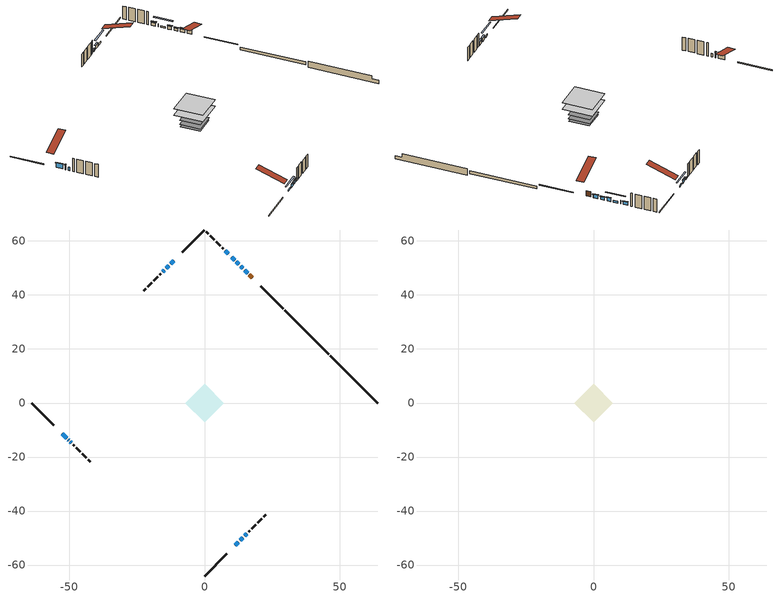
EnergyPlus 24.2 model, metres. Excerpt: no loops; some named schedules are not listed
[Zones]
conditioned space
 floor adiabatic (Floor2 construction): -5.13,0 0,5.13 5.13,0 0,-5.13 z0.92
 floor adiabatic (AdiabaticFloorConstruction): -7.2,0 0,7.2 7.2,0 0,-7.2 z3.36
 floor foundation (Slab1 construction): -5.01,0 0,5.01 5.01,0 0,-5.01 z-1.52
 floor foundation (Slab2 construction): -5.13,0 0,5.13 5.13,0 0,-5.13 z-0.65
 wall outside (RimJoist1 construction): 0,-64.05 8.26,-55.8 / -64.05,0 -55.8,-8.26 / 0,64.05 -8.26,55.8 / 29.11,34.94 20.86,43.19 z0.92:1.22
 wall outside (AdiabaticWallConstruction 1): 17.7,46.35 16.64,47.41 z0.92:2.95
 wall outside (AdiabaticWallConstruction): 15.98,48.07 14.9,49.15 / 12.69,51.36 11.83,52.22 / -13.15,50.9 -14.23,49.82 / 13.15,-50.9 14.19,-49.86 / 14.85,-49.2 15.71,-48.34 / -49.65,-14.4 -49.29,-14.76 / 9.44,54.61 9.38,54.67 / 8.73,55.32 7.65,56.4 z0.92:2.14; 14.25,49.8 13.35,50.7 z0.92:1.94; -52.63,-11.42 -51.07,-12.98 / -50.41,-13.64 -50.31,-13.75 z0.92:2.75; 11.17,52.88 10.09,53.96 / -11.42,52.63 -12.5,51.56 / 11.42,-52.63 12.5,-51.56 z0.92:1.58; -14.88,49.17 -15.53,48.52 z0.92:1.38
 wall outside (Wall1 construction): 16.37,-47.68 16.8,-47.25 / -48.63,-15.42 -48.2,-15.85 / -16.19,47.86 -16.62,47.43 / 6.99,57.06 6.56,57.49 z0.92:5.8
 wall outside (Wall2 construction): 17.46,-46.59 19.04,-45.01 / -47.54,-16.51 -45.96,-18.09 / -17.28,46.77 -18.86,45.19 / 5.9,58.15 4.32,59.73 z0.92:5.8
 wall outside (Wall3 construction): 19.7,-44.35 21.23,-42.82 / -45.31,-18.75 -43.77,-20.28 / -19.52,44.53 -21.05,43 / 3.66,60.39 2.13,61.92 z0.92:5.8
 wall outside (Wall4 construction): 21.89,-42.16 22.7,-41.35 / -43.11,-20.94 -42.3,-21.75 / -21.71,42.34 -22.53,41.53 / 1.47,62.58 0.66,63.39 z0.92:5.8
 wall foundation (FoundationWall1 construction): 46.59,17.46,-1.52 46.59,17.46,0.92 62.3,1.75,0.92 62.3,1.75,-0.3 64.05,0,-0.3 64.05,0,-1.52
 wall foundation (FoundationWall2 construction): 45.94,18.11 29.77,34.28 z-0.65:0.35
 window (WindowConstruction): 15.98,48.07 14.9,49.15 z0.92:2.14
 window (WindowConstruction 6): 14.25,49.8 13.35,50.7 z0.92:1.93
 window (WindowConstruction 7): 12.69,51.36 11.83,52.22 z0.92:2.14
 window (WindowConstruction 8): -52.63,-11.42 -51.07,-12.98 z0.92:2.75
 window (WindowConstruction 12): 11.17,52.88 10.09,53.96 z0.92:1.58
 window (WindowConstruction 13): -11.42,52.63 -12.49,51.56 z0.92:1.58
 window (WindowConstruction 14): 11.42,-52.63 12.49,-51.56 z0.92:1.58
 window (WindowConstruction 1): -13.15,50.9 -14.23,49.82 z0.92:2.14
 window (WindowConstruction 2): -14.89,49.16 -15.53,48.52 z0.92:1.38
 window (WindowConstruction 3): 13.15,-50.9 14.19,-49.86 z0.92:2.14
 window (WindowConstruction 4): 14.85,-49.2 15.71,-48.34 z0.92:2.14
 window (WindowConstruction 9): -50.41,-13.64 -50.31,-13.74 z0.92:2.75
 window (WindowConstruction 10): -49.65,-14.4 -49.29,-14.76 z0.92:2.14
 window (WindowConstruction 11): 9.44,54.61 9.38,54.67 z0.92:2.14
 window (WindowConstruction 5): 8.73,55.32 7.65,56.4 z0.92:2.14
 door (Door): 17.7,46.35 16.64,47.41 z0.92:2.95
 ceiling adiabatic (AdiabaticFloorConstruction): 0,-7.2 7.2,0 0,7.2 -7.2,0 z3.36
attic - vented
 floor to conditioned space (Floor1 construction Reversed): -7.2,0 0,7.2 7.2,0 0,-7.2 z5.8
 roof outside (Roof1 construction): 10.76,-53.29,5.8 3.75,-46.28,9.1 1.9,-48.13,9.1 8.91,-55.14,5.8; -53.29,-10.76,5.8 -46.28,-3.75,9.1 -48.13,-1.9,9.1 -55.14,-8.91,5.8; -10.76,53.29,5.8 -3.75,46.28,9.1 -1.9,48.13,9.1 -8.91,55.14,5.8; 18.35,45.7,5.8 11.34,38.69,9.1 13.19,36.84,9.1 20.2,43.85,5.8
shading: 14.76,49.29 16.12,47.93 16.42,48.22 15.05,49.58 z2.34; 13.21,50.84 14.39,49.66 14.68,49.95 13.5,51.14 z2.14; 11.69,52.36 12.83,51.22 13.12,51.51 11.98,52.65 z2.34; -50.93,-13.12 -52.78,-11.27 -53.07,-11.57 -51.22,-13.41 z2.95; 8.23,55.82 13.04,51.01 13.33,51.3 8.52,56.11 z4.22; -14.36,49.69 -9.55,54.5 -9.84,54.79 -14.65,49.98 z4.22; 14.36,-49.69 9.55,-54.5 9.84,-54.79 14.65,-49.98 z4.22; -14.37,49.68 -13.01,51.04 -13.3,51.33 -14.66,49.97 z2.34; -15.68,48.38 -14.74,49.31 -15.03,49.6 -15.97,48.67 z1.58; 14.33,-49.72 13.01,-51.04 13.3,-51.33 14.63,-50.01 z2.34; 15.85,-48.2 14.71,-49.34 15,-49.63 16.14,-48.49 z2.34; -50.16,-13.89 -50.56,-13.49 -50.85,-13.79 -50.46,-14.18 z2.95; 7.51,56.54 8.87,55.18 9.16,55.47 7.8,56.83 z2.34
[Building]
Building 1: Terrain=Suburbs
[Site:Location]
Toronto City Centre_ON: Latitude {deg}=43.63; Longitude {deg}=-79.39; Time Zone {hr}=-5; Elevation {m}=77; Keep Site Location Information=Yes
[Site:GroundTemperature:Shallow]
5.01852, 3.26908, 3.12898, 3.95918, 7.29196, 10.6092, 13.4851, 15.3069, 15.4617, 13.9799, 11.1774, 7.9619
[Site:WaterMainsTemperature]
Calculation Method=Schedule; Temperature Schedule=mains temperature schedule
[Material] Roughness=Rough; Thermal Absorptance=0.9
Name | Thickness {m} | Conductivity {W/m-K} | Density {kg/m3} | Specific Heat {J/kg-K} | Solar Absorptance | Visible Absorptance
asphalt or fiberglass shingles | 0.00635 | 0.162714 | 1121.4 | 1465.45 | 0.4 | 0.4
ceiling stud and cavity | 0.1397 | 0.079977 | 65.682 | 1177.47 | 0.7 | 0.7
concrete 4.0 in. | 0.1016 | 1.803125 | 2242.8 | 837.4 | 0.7 | 0.7
concrete 8.0 in. | 0.2032 | 1.803125 | 2242.8 | 837.4 | 0.7 | 0.7
door material | 0.04445 | 0.053851 | 512.64 | 1214.23 | 0.7 | 0.7
exterior vertical ins | 0.00431101 | 0.029427 | 32.04 | 1214.23 | 0.7 | 0.7
exterior vertical ins 1 | 0.00114014 | 0.029427 | 32.04 | 1214.23 | 0.7 | 0.7
floor covering | 0.0127 | 9.015625 | 54.468 | 1339.84 | 0.6 | 0.6
floor covering 1 | 0.0127 | 0.0433444 | 54.468 | 1339.84 | 0.6 | 0.6
floor rigid ins; wall rigid ins | 0.512978 | 0.029427 | 32.04 | 1214.23 | 0.7 | 0.7
floor stud and cavity | 0.0889 | 0.266847 | 50.32683 | 1063.81 | 0.7 | 0.7
floor stud and cavity 1 | 0.1397 | 1.75129 | 37.0049 | 1207.88 | 0.7 | 0.7
furniture material conditioned space 1 | 0.1524 | 0.115458 | 640.8 | 1214.23 | 0.6 | 0.6
gypsum board | 0.0127 | 0.160291 | 801 | 837.4 | 0.6 | 0.6
gypsum board 1 | 0.0127 | 0.160291 | 801 | 837.4 | 0.7 | 0.7
osb sheathing 0.5 in. | 0.0127 | 0.115458 | 512.64 | 1214.23 | 0.7 | 0.7
osb sheathing 0.75 in. | 0.01905 | 0.115458 | 512.64 | 1214.23 | 0.7 | 0.7
rim joist stud and cavity | 0.0508 | 0.107068 | 50.32683 | 1063.81 | 0.6 | 0.6
wall stud and cavity | 0.1397 | 0.105224 | 139.0536 | 1170.24 | 0.7 | 0.7
wall stud and cavity 1 | 0.1397 | 0.0929022 | 139.0536 | 1170.24 | 0.7 | 0.7
wall stud and cavity 2 | 0.1397 | 0.0829899 | 139.0536 | 1170.24 | 0.7 | 0.7
wall stud and cavity 3 | 0.1397 | 0.0945237 | 139.0536 | 1170.24 | 0.7 | 0.7
wall stud and cavity 4 | 0.0889 | 0.380278 | 52.3479 | 1209.89 | 0.7 | 0.7
wall stud and cavity 5 | 0.0889 | 0.391764 | 83.0341 | 1211.67 | 0.7 | 0.7
wood siding | 0.0254 | 0.102417 | 544.68 | 1172.36 | 0.4 | 0.4
wood siding 1; wood siding 2; wood siding 3 | 0.0254 | 0.102417 | 544.68 | 1172.36 | 0.7 | 0.7
[WindowMaterial:SimpleGlazingSystem]
Name | U-Factor {W/m2-K} | Solar Heat Gain Coefficient
WindowMaterial | 2.96562 | 0.59
WindowMaterial 1 | 3.05136 | 0.42
WindowMaterial 2 | 2.96789 | 0.58
WindowMaterial 3 | 2.98606 | 0.56
WindowMaterial 4 | 2.98833 | 0.56
WindowMaterial 5 | 2.88102 | 0.7
WindowMaterial 6 | 3.07293 | 0.36
WindowMaterial 7 | 3.30687 | 0.61
WindowMaterial 8 | 3.2552 | 0.42
WindowMaterial 9 | 3.00026 | 0.53
[Construction]
AdiabaticFloorConstruction: floor stud and cavity 1, floor rigid ins, osb sheathing 0.75 in., floor covering 1
AdiabaticWallConstruction: wood siding 2, wall rigid ins, wall stud and cavity 4, gypsum board
AdiabaticWallConstruction 1: wood siding 3, wall rigid ins, wall stud and cavity 4, gypsum board
Door: door material
Floor1 construction Reversed: gypsum board, ceiling stud and cavity
Floor2 construction: floor stud and cavity, floor covering
FoundationWall1 construction; FoundationWall2 construction: concrete 8.0 in., gypsum board 1
furniture construction conditioned space 1: furniture material conditioned space 1
PartitionWallConstruction: gypsum board, wall stud and cavity 5, gypsum board
RimJoist1 construction: wood siding 1, rim joist stud and cavity
Roof1 construction: asphalt or fiberglass shingles
Slab1 construction; Slab2 construction: concrete 4.0 in.
Wall1 construction: wood siding, osb sheathing 0.5 in., wall stud and cavity, gypsum board
Wall2 construction: wood siding, osb sheathing 0.5 in., wall stud and cavity 1, gypsum board
Wall3 construction: wood siding, osb sheathing 0.5 in., wall stud and cavity 2, gypsum board
Wall4 construction: wood siding, osb sheathing 0.5 in., wall stud and cavity 3, gypsum board
WindowConstruction; WindowConstruction 1; WindowConstruction 5: WindowMaterial
WindowConstruction 10: WindowMaterial 7
WindowConstruction 11: WindowMaterial 8
WindowConstruction 12; WindowConstruction 13; WindowConstruction 14: WindowMaterial 9
WindowConstruction 2: WindowMaterial 1
WindowConstruction 3: WindowMaterial 2
WindowConstruction 4; WindowConstruction 7: WindowMaterial 3
WindowConstruction 6: WindowMaterial 4
WindowConstruction 8: WindowMaterial 5
WindowConstruction 9: WindowMaterial 6
[Zone] Multiplier=1; Part of Total Floor Area=Yes
Name | Volume {m3}
attic - vented | 55.6003
conditioned space | 378.2
[Space]
Name | Zone | Volume {m3}
attic - vented 1 | attic - vented | 55.6003
conditioned space 1 | conditioned space | 378.2
[ZoneInfiltration:EffectiveLeakageArea]
infil attic - vented 1: Zone or Space=attic - vented 1; Schedule=Always On Discrete; Effective Air Leakage Area {cm2}=4363.37; Stack Coefficient=0.000229829; Wind Coefficient=1.02429e-05
[ZoneMixing]
whole house fan mix: Zone or Space=attic - vented; Schedule=Always On Continuous; Design Flow Rate Calculation Method=Flow/Zone; Design Flow Rate {m3/s}=0; Source Zone or Space=conditioned space
[SurfaceProperty:ExposedFoundationPerimeter] Exposed Perimeter Calculation Method=TotalExposedPerimeter
Name | Total Exposed Perimeter {m}
Slab1 | 24.689
Slab2 | 22.86
[InternalMass] Zone or ZoneList=conditioned space; Space or SpaceList=conditioned space 1
Name | Construction | Surface Area {m2}
furniture mass conditioned space 1 | furniture construction conditioned space 1 | 103.652
partition wall mass | PartitionWallConstruction | 206.45
[Lights]
interior lighting: Zone or ZoneList or Space or SpaceList=conditioned space 1; Schedule=interior lighting schedule; Design Level Calculation Method=LightingLevel; Lighting Level {W}=343.2; Return Air Fraction=0; Fraction Radiant=0.6; Fraction Visible=0.2; Fraction Replaceable=1
[People]
occupants: Zone or ZoneList or Space or SpaceList=conditioned space 1; Number of People Schedule=occupants schedule; Number of People Calculation Method=People; Number of People=3; Fraction Radiant=0.314171; Sensible Heat Fraction=0.56303; Activity Level Schedule=occupants activity schedule; Carbon Dioxide Generation Rate {m3/s-W}=0; Enable ASHRAE 55 Comfort Warnings=No; Mean Radiant Temperature Calculation Type=EnclosureAveraged
[ElectricEquipment] Zone or ZoneList or Space or SpaceList=conditioned space 1; Design Level Calculation Method=EquipmentLevel
Name | Schedule | Design Level {W} | Fraction Latent | Fraction Radiant | Fraction Lost
clothes dryer | clothes dryer schedule | 140.772 | 0.015 | 0.081 | 0.85
clothes washer | clothes washer schedule | 32.1985 | 0.03 | 0.162 | 0.7
cooking range | cooking range schedule | 215.147 | 0.08 | 0.432 | 0.2
dishwasher | dishwasher schedule | 66.8632 | 0.3 | 0.18 | 0.4
fridge | fridge schedule | 72.9452 | 0 | 0.6 | 0
mech vent bath fan 0 | mech vent bath fan 0 schedule | 50.2 | 0 | 0 | 1
mech vent bath fan 1 | mech vent bath fan 1 schedule | 50.2 | 0 | 0 | 1
mech vent house fan | mech vent house fan schedule | 0 | 0 | 0 | 1
mech vent house fan cfis | mech vent house fan cfis schedule | 0 | 0 | 0 | 0
mech vent range fan 0 | mech vent range fan 0 schedule | 57 | 0 | 0 | 1
misc plug loads | misc plug loads schedule | 494.7 | 0.045 | 0.513 | 0.1
whole house fan | Always On Discrete | 0 | 0 | 0 | 1
[OtherEquipment] Zone or ZoneList or Space or SpaceList=conditioned space 1; Design Level Calculation Method=EquipmentLevel
Name | Fuel Type | Schedule | Design Level {W} | Fraction Latent | Fraction Radiant | Fraction Lost
clothes dryer 1 | Electricity | clothes dryer schedule | 0 | 0.015 | 0.081 | 0.85
cooking range 1 | Electricity | cooking range schedule | 0 | 0.08 | 0.432 | 0.2
general water use latent | None | general water use schedule | 62.594 | 1 | 0 | 0
general water use sensible | None | general water use schedule | -61.6891 | 0 | 0.6 | 0
mech vent house fan latent load | None | Always On Discrete | 0 | 1 | 0 | 0
mech vent house fan sensible load | None | Always On Discrete | 0 | 0 | 0 | 0
water heater energy adjustment1 | NaturalGas | Always On Discrete | 0.01 | 0 | 0 | 1
[ZoneInfiltration:DesignFlowRate] Zone or ZoneList or Space or SpaceList=conditioned space 1; Schedule=Always On Discrete; Design Flow Rate Calculation Method=Flow/Zone; Design Flow Rate {m3/s}=0
infil flow; natural vent flow; whole house fan flow
[Foundation:Kiva] Initial Indoor Air Temperature {C}=18; Wall Depth Below Slab {m}=0.2032; Custom Block X Position 1 {m}=0.2159; Custom Block Z Position 1 {m}=0
Name | Wall Height Above Grade {m} | Custom Block Material Name 1 | Custom Block Depth 1 {m}
Foundation Kiva 1 | 0.919978 | exterior vertical ins | 2.43998
Foundation Kiva 2 | 0.350002 | exterior vertical ins 1 | 0.999988
[Foundation:Kiva:Settings]
Soil Conductivity {W/m-K}=0.849921; Soil Density {kg/m3}=1842.3; Soil Specific Heat {J/kg-K}=418.7; Ground Solar Absorptivity=0.9; Ground Thermal Absorptivity=0.9; Ground Surface Roughness {m}=0.03; Far-Field Width {m}=40; Deep-Ground Boundary Condition=ZeroFlux; Deep-Ground Depth {m}=40; Minimum Cell Dimension {m}=0.2; Maximum Cell Growth Coefficient=3; Simulation Timestep=Timestep
[Exterior:Lights]
exterior lighting: Schedule=exterior lighting schedule; Design Level {W}=75.6
[Schedule:Constant]
Name | Hourly Value
Always On Continuous; mech vent house fan schedule; mech vent house fan cfis schedule; Always On Discrete | 1
occupants activity schedule | 117.228
fridge schedule | 0
[Schedule:Week:Daily]
interior lighting schedule Week Rule - Jan1-Jan27: interior lighting schedule day, interior lighting schedule day, interior lighting schedule day, interior lighting schedule day, interior lighting schedule day, interior lighting schedule day, interior lighting schedule day, interior lighting schedule default day, interior lighting schedule default day, interior lighting schedule default day, interior lighting schedule default day, interior lighting schedule default day
interior lighting schedule Week Rule - Jan28-Feb3: interior lighting schedule day, interior lighting schedule day, interior lighting schedule day, interior lighting schedule day, interior lighting schedule day 1, interior lighting schedule day 1, interior lighting schedule day 1, interior lighting schedule default day, interior lighting schedule default day, interior lighting schedule default day, interior lighting schedule default day, interior lighting schedule default day
interior lighting schedule Week Rule - Feb4-Feb24: interior lighting schedule day 1, interior lighting schedule day 1, interior lighting schedule day 1, interior lighting schedule day 1, interior lighting schedule day 1, interior lighting schedule day 1, interior lighting schedule day 1, interior lighting schedule default day, interior lighting schedule default day, interior lighting schedule default day, interior lighting schedule default day, interior lighting schedule default day
interior lighting schedule Week Rule - Feb25-Mar3: interior lighting schedule day 1, interior lighting schedule day 1, interior lighting schedule day 1, interior lighting schedule day 1, interior lighting schedule day 2, interior lighting schedule day 2, interior lighting schedule day 2, interior lighting schedule default day, interior lighting schedule default day, interior lighting schedule default day, interior lighting schedule default day, interior lighting schedule default day
interior lighting schedule Week Rule - Mar4-Mar31: interior lighting schedule day 2, interior lighting schedule day 2, interior lighting schedule day 2, interior lighting schedule day 2, interior lighting schedule day 2, interior lighting schedule day 2, interior lighting schedule day 2, interior lighting schedule default day, interior lighting schedule default day, interior lighting schedule default day, interior lighting schedule default day, interior lighting schedule default day
interior lighting schedule Week Rule - Apr1-Apr28: interior lighting schedule day 3, interior lighting schedule day 3, interior lighting schedule day 3, interior lighting schedule day 3, interior lighting schedule day 3, interior lighting schedule day 3, interior lighting schedule day 3, interior lighting schedule default day, interior lighting schedule default day, interior lighting schedule default day, interior lighting schedule default day, interior lighting schedule default day
interior lighting schedule Week Rule - Apr29-May5: interior lighting schedule day 3, interior lighting schedule day 3, interior lighting schedule day 4, interior lighting schedule day 4, interior lighting schedule day 4, interior lighting schedule day 4, interior lighting schedule day 4, interior lighting schedule default day, interior lighting schedule default day, interior lighting schedule default day, interior lighting schedule default day, interior lighting schedule default day
interior lighting schedule Week Rule - May6-May26: interior lighting schedule day 4, interior lighting schedule day 4, interior lighting schedule day 4, interior lighting schedule day 4, interior lighting schedule day 4, interior lighting schedule day 4, interior lighting schedule day 4, interior lighting schedule default day, interior lighting schedule default day, interior lighting schedule default day, interior lighting schedule default day, interior lighting schedule default day
interior lighting schedule Week Rule - May27-Jun2: interior lighting schedule day 4, interior lighting schedule day 4, interior lighting schedule day 4, interior lighting schedule day 4, interior lighting schedule day 4, interior lighting schedule day 5, interior lighting schedule day 5, interior lighting schedule default day, interior lighting schedule default day, interior lighting schedule default day, interior lighting schedule default day, interior lighting schedule default day
interior lighting schedule Week Rule - Jun3-Jun30: interior lighting schedule day 5, interior lighting schedule day 5, interior lighting schedule day 5, interior lighting schedule day 5, interior lighting schedule day 5, interior lighting schedule day 5, interior lighting schedule day 5, interior lighting schedule default day, interior lighting schedule default day, interior lighting schedule default day, interior lighting schedule default day, interior lighting schedule default day
interior lighting schedule Week Rule - Jul1-Jul28: interior lighting schedule day 6, interior lighting schedule day 6, interior lighting schedule day 6, interior lighting schedule day 6, interior lighting schedule day 6, interior lighting schedule day 6, interior lighting schedule day 6, interior lighting schedule default day, interior lighting schedule default day, interior lighting schedule default day, interior lighting schedule default day, interior lighting schedule default day
interior lighting schedule Week Rule - Jul29-Aug4: interior lighting schedule day 6, interior lighting schedule day 6, interior lighting schedule day 6, interior lighting schedule day 7, interior lighting schedule day 7, interior lighting schedule day 7, interior lighting schedule day 7, interior lighting schedule default day, interior lighting schedule default day, interior lighting schedule default day, interior lighting schedule default day, interior lighting schedule default day
interior lighting schedule Week Rule - Aug5-Aug25: interior lighting schedule day 7, interior lighting schedule day 7, interior lighting schedule day 7, interior lighting schedule day 7, interior lighting schedule day 7, interior lighting schedule day 7, interior lighting schedule day 7, interior lighting schedule default day, interior lighting schedule default day, interior lighting schedule default day, interior lighting schedule default day, interior lighting schedule default day
interior lighting schedule Week Rule - Aug26-Sep1: interior lighting schedule day 7, interior lighting schedule day 7, interior lighting schedule day 7, interior lighting schedule day 7, interior lighting schedule day 7, interior lighting schedule day 7, interior lighting schedule day 8, interior lighting schedule default day, interior lighting schedule default day, interior lighting schedule default day, interior lighting schedule default day, interior lighting schedule default day
interior lighting schedule Week Rule - Sep2-Sep29: interior lighting schedule day 8, interior lighting schedule day 8, interior lighting schedule day 8, interior lighting schedule day 8, interior lighting schedule day 8, interior lighting schedule day 8, interior lighting schedule day 8, interior lighting schedule default day, interior lighting schedule default day, interior lighting schedule default day, interior lighting schedule default day, interior lighting schedule default day
interior lighting schedule Week Rule - Sep30-Oct6: interior lighting schedule day 8, interior lighting schedule day 9, interior lighting schedule day 9, interior lighting schedule day 9, interior lighting schedule day 9, interior lighting schedule day 9, interior lighting schedule day 9, interior lighting schedule default day, interior lighting schedule default day, interior lighting schedule default day, interior lighting schedule default day, interior lighting schedule default day
interior lighting schedule Week Rule - Oct7-Oct27: interior lighting schedule day 9, interior lighting schedule day 9, interior lighting schedule day 9, interior lighting schedule day 9, interior lighting schedule day 9, interior lighting schedule day 9, interior lighting schedule day 9, interior lighting schedule default day, interior lighting schedule default day, interior lighting schedule default day, interior lighting schedule default day, interior lighting schedule default day
interior lighting schedule Week Rule - Oct28-Nov3: interior lighting schedule day 9, interior lighting schedule day 9, interior lighting schedule day 9, interior lighting schedule day 9, interior lighting schedule day 10, interior lighting schedule day 10, interior lighting schedule day 10, interior lighting schedule default day, interior lighting schedule default day, interior lighting schedule default day, interior lighting schedule default day, interior lighting schedule default day
interior lighting schedule Week Rule - Nov4-Nov24: interior lighting schedule day 10, interior lighting schedule day 10, interior lighting schedule day 10, interior lighting schedule day 10, interior lighting schedule day 10, interior lighting schedule day 10, interior lighting schedule day 10, interior lighting schedule default day, interior lighting schedule default day, interior lighting schedule default day, interior lighting schedule default day, interior lighting schedule default day
interior lighting schedule Week Rule - Nov25-Dec1: interior lighting schedule day 10, interior lighting schedule day 10, interior lighting schedule day 10, interior lighting schedule day 10, interior lighting schedule day 10, interior lighting schedule day 10, interior lighting schedule day 11, interior lighting schedule default day, interior lighting schedule default day, interior lighting schedule default day, interior lighting schedule default day, interior lighting schedule default day
interior lighting schedule Week Rule - Dec2-Dec31: interior lighting schedule day 11, interior lighting schedule day 11, interior lighting schedule day 11, interior lighting schedule day 11, interior lighting schedule day 11, interior lighting schedule day 11, interior lighting schedule day 11, interior lighting schedule default day, interior lighting schedule default day, interior lighting schedule default day, interior lighting schedule default day, interior lighting schedule default day
occupants schedule Week Rule - Jan1-Dec31: occupants schedule day, occupants schedule day, occupants schedule day, occupants schedule day, occupants schedule day, occupants schedule day, occupants schedule day, occupants schedule default day, occupants schedule default day, occupants schedule default day, occupants schedule default day, occupants schedule default day
clothes dryer schedule Week Rule - Jan1-Dec31: clothes dryer schedule day, clothes dryer schedule day, clothes dryer schedule day, clothes dryer schedule day, clothes dryer schedule day, clothes dryer schedule day, clothes dryer schedule day, clothes dryer schedule default day, clothes dryer schedule default day, clothes dryer schedule default day, clothes dryer schedule default day, clothes dryer schedule default day
clothes washer schedule Week Rule - Jan1-Dec31: clothes washer schedule day, clothes washer schedule day, clothes washer schedule day, clothes washer schedule day, clothes washer schedule day, clothes washer schedule day, clothes washer schedule day, clothes washer schedule default day, clothes washer schedule default day, clothes washer schedule default day, clothes washer schedule default day, clothes washer schedule default day
cooking range schedule Week Rule - Jan1-Dec31: cooking range schedule day, cooking range schedule day, cooking range schedule day, cooking range schedule day, cooking range schedule day, cooking range schedule day, cooking range schedule day, cooking range schedule default day, cooking range schedule default day, cooking range schedule default day, cooking range schedule default day, cooking range schedule default day
dishwasher schedule Week Rule - Jan1-Dec31: dishwasher schedule day, dishwasher schedule day, dishwasher schedule day, dishwasher schedule day, dishwasher schedule day, dishwasher schedule day, dishwasher schedule day, dishwasher schedule default day, dishwasher schedule default day, dishwasher schedule default day, dishwasher schedule default day, dishwasher schedule default day
mech vent bath fan 0 schedule Week Rule - Jan1-Dec31: mech vent bath fan 0 schedule day, mech vent bath fan 0 schedule day, mech vent bath fan 0 schedule day, mech vent bath fan 0 schedule day, mech vent bath fan 0 schedule day, mech vent bath fan 0 schedule day, mech vent bath fan 0 schedule day, mech vent bath fan 0 schedule default day, mech vent bath fan 0 schedule default day, mech vent bath fan 0 schedule default day, mech vent bath fan 0 schedule default day, mech vent bath fan 0 schedule default day
mech vent bath fan 1 schedule Week Rule - Jan1-Dec31: mech vent bath fan 1 schedule day, mech vent bath fan 1 schedule day, mech vent bath fan 1 schedule day, mech vent bath fan 1 schedule day, mech vent bath fan 1 schedule day, mech vent bath fan 1 schedule day, mech vent bath fan 1 schedule day, mech vent bath fan 1 schedule default day, mech vent bath fan 1 schedule default day, mech vent bath fan 1 schedule default day, mech vent bath fan 1 schedule default day, mech vent bath fan 1 schedule default day
mech vent range fan 0 schedule Week Rule - Jan1-Dec31: mech vent range fan 0 schedule day, mech vent range fan 0 schedule day, mech vent range fan 0 schedule day, mech vent range fan 0 schedule day, mech vent range fan 0 schedule day, mech vent range fan 0 schedule day, mech vent range fan 0 schedule day, mech vent range fan 0 schedule default day, mech vent range fan 0 schedule default day, mech vent range fan 0 schedule default day, mech vent range fan 0 schedule default day, mech vent range fan 0 schedule default day
misc plug loads schedule Week Rule - Jan1-Dec31: misc plug loads schedule day, misc plug loads schedule day, misc plug loads schedule day, misc plug loads schedule day, misc plug loads schedule day, misc plug loads schedule day, misc plug loads schedule day, misc plug loads schedule default day, misc plug loads schedule default day, misc plug loads schedule default day, misc plug loads schedule default day, misc plug loads schedule default day
general water use schedule Week Rule - Jan1-Dec31: general water use schedule day, general water use schedule day, general water use schedule day, general water use schedule day, general water use schedule day, general water use schedule day, general water use schedule day, general water use schedule default day, general water use schedule default day, general water use schedule default day, general water use schedule default day, general water use schedule default day
exterior lighting schedule Week Rule - Jan1-Jan27: exterior lighting schedule day, exterior lighting schedule day, exterior lighting schedule day, exterior lighting schedule day, exterior lighting schedule day, exterior lighting schedule day, exterior lighting schedule day, exterior lighting schedule default day, exterior lighting schedule default day, exterior lighting schedule default day, exterior lighting schedule default day, exterior lighting schedule default day
exterior lighting schedule Week Rule - Jan28-Feb3: exterior lighting schedule day, exterior lighting schedule day, exterior lighting schedule day, exterior lighting schedule day, exterior lighting schedule day 1, exterior lighting schedule day 1, exterior lighting schedule day 1, exterior lighting schedule default day, exterior lighting schedule default day, exterior lighting schedule default day, exterior lighting schedule default day, exterior lighting schedule default day
exterior lighting schedule Week Rule - Feb4-Feb24: exterior lighting schedule day 1, exterior lighting schedule day 1, exterior lighting schedule day 1, exterior lighting schedule day 1, exterior lighting schedule day 1, exterior lighting schedule day 1, exterior lighting schedule day 1, exterior lighting schedule default day, exterior lighting schedule default day, exterior lighting schedule default day, exterior lighting schedule default day, exterior lighting schedule default day
exterior lighting schedule Week Rule - Feb25-Mar3: exterior lighting schedule day 1, exterior lighting schedule day 1, exterior lighting schedule day 1, exterior lighting schedule day 1, exterior lighting schedule day 2, exterior lighting schedule day 2, exterior lighting schedule day 2, exterior lighting schedule default day, exterior lighting schedule default day, exterior lighting schedule default day, exterior lighting schedule default day, exterior lighting schedule default day
exterior lighting schedule Week Rule - Mar4-Mar31: exterior lighting schedule day 2, exterior lighting schedule day 2, exterior lighting schedule day 2, exterior lighting schedule day 2, exterior lighting schedule day 2, exterior lighting schedule day 2, exterior lighting schedule day 2, exterior lighting schedule default day, exterior lighting schedule default day, exterior lighting schedule default day, exterior lighting schedule default day, exterior lighting schedule default day
exterior lighting schedule Week Rule - Apr1-Apr28: exterior lighting schedule day 3, exterior lighting schedule day 3, exterior lighting schedule day 3, exterior lighting schedule day 3, exterior lighting schedule day 3, exterior lighting schedule day 3, exterior lighting schedule day 3, exterior lighting schedule default day, exterior lighting schedule default day, exterior lighting schedule default day, exterior lighting schedule default day, exterior lighting schedule default day
exterior lighting schedule Week Rule - Apr29-May5: exterior lighting schedule day 3, exterior lighting schedule day 3, exterior lighting schedule day 4, exterior lighting schedule day 4, exterior lighting schedule day 4, exterior lighting schedule day 4, exterior lighting schedule day 4, exterior lighting schedule default day, exterior lighting schedule default day, exterior lighting schedule default day, exterior lighting schedule default day, exterior lighting schedule default day
exterior lighting schedule Week Rule - May6-May26: exterior lighting schedule day 4, exterior lighting schedule day 4, exterior lighting schedule day 4, exterior lighting schedule day 4, exterior lighting schedule day 4, exterior lighting schedule day 4, exterior lighting schedule day 4, exterior lighting schedule default day, exterior lighting schedule default day, exterior lighting schedule default day, exterior lighting schedule default day, exterior lighting schedule default day
exterior lighting schedule Week Rule - May27-Jun2: exterior lighting schedule day 4, exterior lighting schedule day 4, exterior lighting schedule day 4, exterior lighting schedule day 4, exterior lighting schedule day 4, exterior lighting schedule day 5, exterior lighting schedule day 5, exterior lighting schedule default day, exterior lighting schedule default day, exterior lighting schedule default day, exterior lighting schedule default day, exterior lighting schedule default day
exterior lighting schedule Week Rule - Jun3-Jun30: exterior lighting schedule day 5, exterior lighting schedule day 5, exterior lighting schedule day 5, exterior lighting schedule day 5, exterior lighting schedule day 5, exterior lighting schedule day 5, exterior lighting schedule day 5, exterior lighting schedule default day, exterior lighting schedule default day, exterior lighting schedule default day, exterior lighting schedule default day, exterior lighting schedule default day
exterior lighting schedule Week Rule - Jul1-Jul28: exterior lighting schedule day 6, exterior lighting schedule day 6, exterior lighting schedule day 6, exterior lighting schedule day 6, exterior lighting schedule day 6, exterior lighting schedule day 6, exterior lighting schedule day 6, exterior lighting schedule default day, exterior lighting schedule default day, exterior lighting schedule default day, exterior lighting schedule default day, exterior lighting schedule default day
exterior lighting schedule Week Rule - Jul29-Aug4: exterior lighting schedule day 6, exterior lighting schedule day 6, exterior lighting schedule day 6, exterior lighting schedule day 7, exterior lighting schedule day 7, exterior lighting schedule day 7, exterior lighting schedule day 7, exterior lighting schedule default day, exterior lighting schedule default day, exterior lighting schedule default day, exterior lighting schedule default day, exterior lighting schedule default day
exterior lighting schedule Week Rule - Aug5-Aug25: exterior lighting schedule day 7, exterior lighting schedule day 7, exterior lighting schedule day 7, exterior lighting schedule day 7, exterior lighting schedule day 7, exterior lighting schedule day 7, exterior lighting schedule day 7, exterior lighting schedule default day, exterior lighting schedule default day, exterior lighting schedule default day, exterior lighting schedule default day, exterior lighting schedule default day
[Schedule:Year]
interior lighting schedule: interior lighting schedule Week Rule - Jan1-Jan27, 1, 1, 1, 27, interior lighting schedule Week Rule - Jan28-Feb3, 1, 28, 2, 3, interior lighting schedule Week Rule - Feb4-Feb24, 2, 4, 2, 24, interior lighting schedule Week Rule - Feb25-Mar3, 2, 25, 3, 3, interior lighting schedule Week Rule - Mar4-Mar31, 3, 4, 3, 31, interior lighting schedule Week Rule - Apr1-Apr28, 4, 1, 4, 28, interior lighting schedule Week Rule - Apr29-May5, 4, 29, 5, 5, interior lighting schedule Week Rule - May6-May26, 5, 6, 5, 26, interior lighting schedule Week Rule - May27-Jun2, 5, 27, 6, 2, interior lighting schedule Week Rule - Jun3-Jun30, 6, 3, 6, 30, interior lighting schedule Week Rule - Jul1-Jul28, 7, 1, 7, 28, interior lighting schedule Week Rule - Jul29-Aug4, 7, 29, 8, 4, interior lighting schedule Week Rule - Aug5-Aug25, 8, 5, 8, 25, interior lighting schedule Week Rule - Aug26-Sep1, 8, 26, 9, 1, interior lighting schedule Week Rule - Sep2-Sep29, 9, 2, 9, 29, interior lighting schedule Week Rule - Sep30-Oct6, 9, 30, 10, 6, interior lighting schedule Week Rule - Oct7-Oct27, 10, 7, 10, 27, interior lighting schedule Week Rule - Oct28-Nov3, 10, 28, 11, 3, interior lighting schedule Week Rule - Nov4-Nov24, 11, 4, 11, 24, interior lighting schedule Week Rule - Nov25-Dec1, 11, 25, 12, 1, interior lighting schedule Week Rule - Dec2-Dec31, 12, 2, 12, 31
occupants schedule: occupants schedule Week Rule - Jan1-Dec31, 1, 1, 12, 31
clothes dryer schedule: clothes dryer schedule Week Rule - Jan1-Dec31, 1, 1, 12, 31
clothes washer schedule: clothes washer schedule Week Rule - Jan1-Dec31, 1, 1, 12, 31
cooking range schedule: cooking range schedule Week Rule - Jan1-Dec31, 1, 1, 12, 31
dishwasher schedule: dishwasher schedule Week Rule - Jan1-Dec31, 1, 1, 12, 31
mech vent bath fan 0 schedule: mech vent bath fan 0 schedule Week Rule - Jan1-Dec31, 1, 1, 12, 31
mech vent bath fan 1 schedule: mech vent bath fan 1 schedule Week Rule - Jan1-Dec31, 1, 1, 12, 31
mech vent range fan 0 schedule: mech vent range fan 0 schedule Week Rule - Jan1-Dec31, 1, 1, 12, 31
misc plug loads schedule: misc plug loads schedule Week Rule - Jan1-Dec31, 1, 1, 12, 31
general water use schedule: general water use schedule Week Rule - Jan1-Dec31, 1, 1, 12, 31
exterior lighting schedule: exterior lighting schedule Week Rule - Jan1-Jan27, 1, 1, 1, 27, exterior lighting schedule Week Rule - Jan28-Feb3, 1, 28, 2, 3, exterior lighting schedule Week Rule - Feb4-Feb24, 2, 4, 2, 24, exterior lighting schedule Week Rule - Feb25-Mar3, 2, 25, 3, 3, exterior lighting schedule Week Rule - Mar4-Mar31, 3, 4, 3, 31, exterior lighting schedule Week Rule - Apr1-Apr28, 4, 1, 4, 28, exterior lighting schedule Week Rule - Apr29-May5, 4, 29, 5, 5, exterior lighting schedule Week Rule - May6-May26, 5, 6, 5, 26, exterior lighting schedule Week Rule - May27-Jun2, 5, 27, 6, 2, exterior lighting schedule Week Rule - Jun3-Jun30, 6, 3, 6, 30, exterior lighting schedule Week Rule - Jul1-Jul28, 7, 1, 7, 28, exterior lighting schedule Week Rule - Jul29-Aug4, 7, 29, 8, 4, exterior lighting schedule Week Rule - Aug5-Aug25, 8, 5, 8, 25, exterior lighting schedule Week Rule - Aug26-Sep1, 8, 26, 9, 1, exterior lighting schedule Week Rule - Sep2-Sep29, 9, 2, 9, 29, exterior lighting schedule Week Rule - Sep30-Oct6, 9, 30, 10, 6, exterior lighting schedule Week Rule - Oct7-Oct27, 10, 7, 10, 27, exterior lighting schedule Week Rule - Oct28-Nov3, 10, 28, 11, 3, exterior lighting schedule Week Rule - Nov4-Nov24, 11, 4, 11, 24, exterior lighting schedule Week Rule - Nov25-Dec1, 11, 25, 12, 1, exterior lighting schedule Week Rule - Dec2-Dec31, 12, 2, 12, 31
[Schedule:Compact]
mains temperature schedule: Through: 01/01, For: AllDays, Until: 24:00, 8.80333, Through: 01/02, For: AllDays, Until: 24:00, 8.74333, Through: 01/03, For: AllDays, Until: 24:00, 8.68389, Through: 01/04, For: AllDays, Until: 24:00, 8.62611, Through: 01/05, For: AllDays, Until: 24:00, 8.56944, Through: 01/06, For: AllDays, Until: 24:00, 8.51389, Through: 01/07, For: AllDays, Until: 24:00, 8.45944, Through: 01/08, For: AllDays, Until: 24:00, 8.40611, Through: 01/09, For: AllDays, Until: 24:00, 8.35389, Through: 01/10, For: AllDays, Until: 24:00, 8.30278, Through: 01/11, For: AllDays, Until: 24:00, 8.25333, Through: 01/12, For: AllDays, Until: 24:00, 8.205, Through: 01/13, For: AllDays, Until: 24:00, 8.15778, Through: 01/14, For: AllDays, Until: 24:00, 8.11222, Through: 01/15, For: AllDays, Until: 24:00, 8.06778, Through: 01/16, For: AllDays, Until: 24:00, 8.02444, Through: 01/17, For: AllDays, Until: 24:00, 7.98222, Through: 01/18, For: AllDays, Until: 24:00, 7.94167, Through: 01/19, For: AllDays, Until: 24:00, 7.90222, Through: 01/20, For: AllDays, Until: 24:00, 7.86444, Through: 01/21, For: AllDays, Until: 24:00, 7.82778, Through: 01/22, For: AllDays, Until: 24:00, 7.79278, Through: 01/23, For: AllDays, Until: 24:00, 7.75889, Through: 01/24, For: AllDays, Until: 24:00, 7.72667, Through: 01/25, For: AllDays, Until: 24:00, 7.69556, Through: 01/26, For: AllDays, Until: 24:00, 7.66611, Through: 01/27, For: AllDays, Until: 24:00, 7.63778, Through: 01/28, For: AllDays, Until: 24:00, 7.61111, Through: 01/29, For: AllDays, Until: 24:00, 7.58556, Through: 01/30, For: AllDays, Until: 24:00, 7.56167, Through: 01/31, For: AllDays, Until: 24:00, 7.53944, Through: 02/01, For: AllDays, Until: 24:00, 7.51833, Through: 02/02, For: AllDays, Until: 24:00, 7.49889, Through: 02/03, For: AllDays, Until: 24:00, 7.48111, Through: 02/04, For: AllDays, Until: 24:00, 7.46444, Through: 02/05, For: AllDays, Until: 24:00, 7.44944, Through: 02/06, For: AllDays, Until: 24:00, 7.43556, Through: 02/07, For: AllDays, Until: 24:00, 7.42333, Through: 02/08, For: AllDays, Until: 24:00, 7.41278, Through: 02/09, For: AllDays, Until: 24:00, 7.40389, Through: 02/10, For: AllDays, Until: 24:00, 7.39611, Through: 02/11, For: AllDays, Until: 24:00, 7.39, Through: 02/12, For: AllDays, Until: 24:00, 7.38556, Through: 02/13, For: AllDays, Until: 24:00, 7.38222, Through: 02/14, For: AllDays, Until: 24:00, 7.38056, Through: 02/15, For: AllDays, Until: 24:00, 7.38056, Through: 02/16, For: AllDays, Until: 24:00, 7.38222, Through: 02/17, For: AllDays, Until: 24:00, 7.385, Through: 02/18, For: AllDays, Until: 24:00, 7.38944, Through: 02/19, For: AllDays, Until: 24:00, 7.395, Through: 02/20, For: AllDays, Until: 24:00, 7.40278, Through: 02/21, For: AllDays, Until: 24:00, 7.41167, Through: 02/22, For: AllDays, Until: 24:00, 7.42222, Through: 02/23, For: AllDays, Until: 24:00, 7.43389, Through: 02/24, For: AllDays, Until: 24:00, 7.44722, Through: 02/25, For: AllDays, Until: 24:00, 7.46222, Through: 02/26, For: AllDays, Until: 24:00, 7.47833, Through: 02/27, For: AllDays, Until: 24:00, 7.49611, Through: 02/28, For: AllDays, Until: 24:00, 7.51556, Through: 03/01, For: AllDays, Until: 24:00, 7.53667, Through: 03/02, For: AllDays, Until: 24:00, 7.55889, Through: 03/03, For: AllDays, Until: 24:00, 7.58222, Through: 03/04, For: AllDays, Until: 24:00, 7.60722, Through: 03/05, For: AllDays, Until: 24:00, 7.63389, Through: 03/06, For: AllDays, Until: 24:00, 7.66222, Through: 03/07, For: AllDays, Until: 24:00, 7.69111, Through: 03/08, For: AllDays, Until: 24:00, 7.72222, Through: 03/09, For: AllDays, Until: 24:00, 7.75444, Through: 03/10, For: AllDays, Until: 24:00, 7.78778, Through: 03/11, For: AllDays, Until: 24:00, 7.82278, Through: 03/12, For: AllDays, Until: 24:00, 7.85944, Through: 03/13, For: AllDays, Until: 24:00, 7.89722, Through: 03/14, For: AllDays, Until: 24:00, 7.93611, Through: 03/15, For: AllDays, Until: 24:00, 7.97667, Through: 03/16, For: AllDays, Until: 24:00, 8.01833, Through: 03/17, For: AllDays, Until: 24:00, 8.06167, Through: 03/18, For: AllDays, Until: 24:00, 8.10611, Through: 03/19, For: AllDays, Until: 24:00, 8.15167, Through: 03/20, For: AllDays, Until: 24:00, 8.19833, Through: 03/21, For: AllDays, Until: 24:00, 8.24667, Through: 03/22, For: AllDays, Until: 24:00, 8.29611, Through: 03/23, For: AllDays, Until: 24:00, 8.34667, Through: 03/24, For: AllDays, Until: 24:00, 8.39889, Through: 03/25, For: AllDays, Until: 24:00, 8.45167, Through: 03/26, For: AllDays, Until: 24:00, 8.50611, Through: 03/27, For: AllDays, Until: 24:00, 8.56167, Through: 03/28, For: AllDays, Until: 24:00, 8.61833, Through: 03/29, For: AllDays, Until: 24:00, 8.67611, Through: 03/30, For: AllDays, Until: 24:00, 8.735, Through: 03/31, For: AllDays, Until: 24:00, 8.795, Through: 04/01, For: AllDays, Until: 24:00, 8.85611, Through: 04/02, For: AllDays, Until: 24:00, 8.91833, Through: 04/03, For: AllDays, Until: 24:00, 8.98167, Through: 04/04, For: AllDays, Until: 24:00, 9.04556, Through: 04/05, For: AllDays, Until: 24:00, 9.11111, Through: 04/06, For: AllDays, Until: 24:00, 9.17722, Through: 04/07, For: AllDays, Until: 24:00, 9.24444, Through: 04/08, For: AllDays, Until: 24:00, 9.31222, Through: 04/09, For: AllDays, Until: 24:00, 9.38167, Through: 04/10, For: AllDays, Until: 24:00, 9.45167, Through: 04/11, For: AllDays, Until: 24:00, 9.52222, Through: 04/12, For: AllDays, Until: 24:00, 9.59444, Through: 04/13, For: AllDays, Until: 24:00, 9.66667, Through: 04/14, For: AllDays, Until: 24:00, 9.74, Through: 04/15, For: AllDays, Until: 24:00, 9.81444, Through: 04/16, For: AllDays, Until: 24:00, 9.88944, Through: 04/17, For: AllDays, Until: 24:00, 9.96556, Through: 04/18, For: AllDays, Until: 24:00, 10.0417, Through: 04/19, For: AllDays, Until: 24:00, 10.1189, Through: 04/20, For: AllDays, Until: 24:00, 10.1972, Through: 04/21, For: AllDays, Until: 24:00, 10.2756, Through: 04/22, For: AllDays, Until: 24:00, 10.355, Through: 04/23, For: AllDays, Until: 24:00, 10.435, Through: 04/24, For: AllDays, Until: 24:00, 10.515, Through: 04/25, For: AllDays, Until: 24:00, 10.5961, Through: 04/26, For: AllDays, Until: 24:00, 10.6778, Through: 04/27, For: AllDays, Until: 24:00, 10.76, Through: 04/28, For: AllDays, Until: 24:00, 10.8428, Through: 04/29, For: AllDays, Until: 24:00, 10.9261, Through: 04/30, For: AllDays, Until: 24:00, 11.0094, Through: 05/01, For: AllDays, Until: 24:00, 11.0933, Through: 05/02, For: AllDays, Until: 24:00, 11.1778, Through: 05/03, For: AllDays, Until: 24:00, 11.2628, Through: 05/04, For: AllDays, Until: 24:00, 11.3478, Through: 05/05, For: AllDays, Until: 24:00, 11.4333, Through: 05/06, For: AllDays, Until: 24:00, 11.5189, Through: 05/07, For: AllDays, Until: 24:00, 11.605, Through: 05/08, For: AllDays, Until: 24:00, 11.6917, Through: 05/09, For: AllDays, Until: 24:00, 11.7778, Through: 05/10, For: AllDays, Until: 24:00, 11.865, Through: 05/11, For: AllDays, Until: 24:00, 11.9517, Through: 05/12, For: AllDays, Until: 24:00, 12.0389, Through: 05/13, For: AllDays, Until: 24:00, 12.1261, Through: 05/14, For: AllDays, Until: 24:00, 12.2133, Through: 05/15, For: AllDays, Until: 24:00, 12.3006, Through: 05/16, For: AllDays, Until: 24:00, 12.3883, Through: 05/17, For: AllDays, Until: 24:00, 12.4756, Through: 05/18, For: AllDays, Until: 24:00, 12.5628, Through: 05/19, For: AllDays, Until: 24:00, 12.6506, Through: 05/20, For: AllDays, Until: 24:00, 12.7378, Through: 05/21, For: AllDays, Until: 24:00, 12.825, Through: 05/22, For: AllDays, Until: 24:00, 12.9122, Through: 05/23, For: AllDays, Until: 24:00, 12.9994, Through: 05/24, For: AllDays, Until: 24:00, 13.0861, Through: 05/25, For: AllDays, Until: 24:00, 13.1728, Through: 05/26, For: AllDays, Until: 24:00, 13.2594, Through: 05/27, For: AllDays, Until: 24:00, 13.3456, Through: 05/28, For: AllDays, Until: 24:00, 13.4317, Through: 05/29, For: AllDays, Until: 24:00, 13.5172, Through: 05/30, For: AllDays, Until: 24:00, 13.6028, Through: 05/31, For: AllDays, Until: 24:00, 13.6878, Through: 06/01, For: AllDays, Until: 24:00, 13.7722, Through: 06/02, For: AllDays, Until: 24:00, 13.8567, Through: 06/03, For: AllDays, Until: 24:00, 13.9406, Through: 06/04, For: AllDays, Until: 24:00, 14.0239, Through: 06/05, For: AllDays, Until: 24:00, 14.1067, Through: 06/06, For: AllDays, Until: 24:00, 14.1894, Through: 06/07, For: AllDays, Until: 24:00, 14.2711, Through: 06/08, For: AllDays, Until: 24:00, 14.3528, Through: 06/09, For: AllDays, Until: 24:00, 14.4339, Through: 06/10, For: AllDays, Until: 24:00, 14.5139, Through: 06/11, For: AllDays, Until: 24:00, 14.5939, Through: 06/12, For: AllDays, Until: 24:00, 14.6728, Through: 06/13, For: AllDays, Until: 24:00, 14.7511, Through: 06/14, For: AllDays, Until: 24:00, 14.8289, Through: 06/15, For: AllDays, Until: 24:00, 14.9061, Through: 06/16, For: AllDays, Until: 24:00, 14.9822, Through: 06/17, For: AllDays, Until: 24:00, 15.0578, Through: 06/18, For: AllDays, Until: 24:00, 15.1328, Through: 06/19, For: AllDays, Until: 24:00, 15.2067, Through: 06/20, For: AllDays, Until: 24:00, 15.28, Through: 06/21, For: AllDays, Until: 24:00, 15.3522, Through: 06/22, For: AllDays, Until: 24:00, 15.4239, Through: 06/23, For: AllDays, Until: 24:00, 15.4944, Through: 06/24, For: AllDays, Until: 24:00, 15.5639, Through: 06/25, For: AllDays, Until: 24:00, 15.6328, Through: 06/26, For: AllDays, Until: 24:00, 15.7006, Through: 06/27, For: AllDays, Until: 24:00, 15.7678, Through: 06/28, For: AllDays, Until: 24:00, 15.8333, Through: 06/29, For: AllDays, Until: 24:00, 15.8983, Through: 06/30, For: AllDays, Until: 24:00, 15.9622, Through: 07/01, For: AllDays, Until: 24:00, 16.025, Through: 07/02, For: AllDays, Until: 24:00, 16.0872, Through: 07/03, For: AllDays, Until: 24:00, 16.1478, Through: 07/04, For: AllDays, Until: 24:00, 16.2072, Through: 07/05, For: AllDays, Until: 24:00, 16.2661, Through: 07/06, For: AllDays, Until: 24:00, 16.3233, Through: 07/07, For: AllDays, Until: 24:00, 16.3794, Through: 07/08, For: AllDays, Until: 24:00, 16.435, Through: 07/09, For: AllDays, Until: 24:00, 16.4889, Through: 07/10, For: AllDays, Until: 24:00, 16.5417, Through: 07/11, For: AllDays, Until: 24:00, 16.5928, Through: 07/12, For: AllDays, Until: 24:00, 16.6433, Through: 07/13, For: AllDays, Until: 24:00, 16.6922, Through: 07/14, For: AllDays, Until: 24:00, 16.74, Through: 07/15, For: AllDays, Until: 24:00, 16.7867, Through: 07/16, For: AllDays, Until: 24:00, 16.8322, Through: 07/17, For: AllDays, Until: 24:00, 16.8761, Through: 07/18, For: AllDays, Until: 24:00, 16.9189, Through: 07/19, For: AllDays, Until: 24:00, 16.96, Through: 07/20, For: AllDays, Until: 24:00, 17, Through: 07/21, For: AllDays, Until: 24:00, 17.0389, Through: 07/22, For: AllDays, Until: 24:00, 17.0761, Through: 07/23, For: AllDays, Until: 24:00, 17.1122, Through: 07/24, For: AllDays, Until: 24:00, 17.1467, Through: 07/25, For: AllDays, Until: 24:00, 17.18, Through: 07/26, For: AllDays, Until: 24:00, 17.2117, Through: 07/27, For: AllDays, Until: 24:00, 17.2422, Through: 07/28, For: AllDays, Until: 24:00, 17.2711, Through: 07/29, For: AllDays, Until: 24:00, 17.2983, Through: 07/30, For: AllDays, Until: 24:00, 17.3244, Through: 07/31, For: AllDays, Until: 24:00, 17.3494, Through: 08/01, For: AllDays, Until: 24:00, 17.3728, Through: 08/02, For: AllDays, Until: 24:00, 17.3944, Through: 08/03, For: AllDays, Until: 24:00, 17.4144, Through: 08/04, For: AllDays, Until: 24:00, 17.4333, Through: 08/05, For: AllDays, Until: 24:00, 17.4506, Through: 08/06, For: AllDays, Until: 24:00, 17.4667, Through: 08/07, For: AllDays, Until: 24:00, 17.4811, Through: 08/08, For: AllDays, Until: 24:00, 17.4939, Through: 08/09, For: AllDays, Until: 24:00, 17.5056, Through: 08/10, For: AllDays, Until: 24:00, 17.5156, Through: 08/11, For: AllDays, Until: 24:00, 17.5239, Through: 08/12, For: AllDays, Until: 24:00, 17.5311, Through: 08/13, For: AllDays, Until: 24:00, 17.5361, Through: 08/14, For: AllDays, Until: 24:00, 17.54, Through: 08/15, For: AllDays, Until: 24:00, 17.5428, Through: 08/16, For: AllDays, Until: 24:00, 17.5439, Through: 08/17, For: AllDays, Until: 24:00, 17.5433, Through: 08/18, For: AllDays, Until: 24:00, 17.5411, Through: 08/19, For: AllDays, Until: 24:00, 17.5372, Through: 08/20, For: AllDays, Until: 24:00, 17.5322, Through: 08/21, For: AllDays, Until: 24:00, 17.5256, Through: 08/22, For: AllDays, Until: 24:00, 17.5178, Through: 08/23, For: AllDays, Until: 24:00, 17.5083, Through: 08/24, For: AllDays, Until: 24:00, 17.4972, Through: 08/25, For: AllDays, Until: 24:00, 17.4844, Through: 08/26, For: AllDays, Until: 24:00, 17.4706, Through: 08/27, For: AllDays, Until: 24:00, 17.455, Through: 08/28, For: AllDays, Until: 24:00, 17.4378, Through: 08/29, For: AllDays, Until: 24:00, 17.4194, Through: 08/30, For: AllDays, Until: 24:00, 17.3994, Through: 08/31, For: AllDays, Until: 24:00, 17.3778, Through: 09/01, For: AllDays, Until: 24:00, 17.355, Through: 09/02, For: AllDays, Until: 24:00, 17.3311, Through: 09/03, For: AllDays, Until: 24:00, 17.305, Through: 09/04, For: AllDays, Until: 24:00, 17.2778, Through: 09/05, For: AllDays, Until: 24:00, 17.2494, Through: 09/06, For: AllDays, Until: 24:00, 17.2194, Through: 09/07, For: AllDays, Until: 24:00, 17.1878, Through: 09/08, For: AllDays, Until: 24:00, 17.155, Through: 09/09, For: AllDays, Until: 24:00, 17.1206, Through: 09/10, For: AllDays, Until: 24:00, 17.085, Through: 09/11, For: AllDays, Until: 24:00, 17.0483, Through: 09/12, For: AllDays, Until: 24:00, 17.01, Through: 09/13, For: AllDays, Until: 24:00, 16.97, Through: 09/14, For: AllDays, Until: 24:00, 16.9289, Through: 09/15, For: AllDays, Until: 24:00, 16.8867, Through: 09/16, For: AllDays, Until: 24:00, 16.8428, Through: 09/17, For: AllDays, Until: 24:00, 16.7983, Through: 09/18, For: AllDays, Until: 24:00, 16.7517, Through: 09/19, For: AllDays, Until: 24:00, 16.7044, Through: 09/20, For: AllDays, Until: 24:00, 16.6556, Through: 09/21, For: AllDays, Until: 24:00, 16.6056, Through: 09/22, For: AllDays, Until: 24:00, 16.5544, Through: 09/23, For: AllDays, Until: 24:00, 16.5017, Through: 09/24, For: AllDays, Until: 24:00, 16.4483, Through: 09/25, For: AllDays, Until: 24:00, 16.3933, Through: 09/26, For: AllDays, Until: 24:00, 16.3372, Through: 09/27, For: AllDays, Until: 24:00, 16.2806, Through: 09/28, For: AllDays, Until: 24:00, 16.2222, Through: 09/29, For: AllDays, Until: 24:00, 16.1628, Through: 09/30, For: AllDays, Until: 24:00, 16.1022, Through: 10/01, For: AllDays, Until: 24:00, 16.0406, Through: 10/02, For: AllDays, Until: 24:00, 15.9778, Through: 10/03, For: AllDays, Until: 24:00, 15.9144, Through: 10/04, For: AllDays, Until: 24:00, 15.8494, Through: 10/05, For: AllDays, Until: 24:00, 15.7839, Through: 10/06, For: AllDays, Until: 24:00, 15.7172, Through: 10/07, For: AllDays, Until: 24:00, 15.6494, Through: 10/08, For: AllDays, Until: 24:00, 15.5811, Through: 10/09, For: AllDays, Until: 24:00, 15.5117, Through: 10/10, For: AllDays, Until: 24:00, 15.4411, Through: 10/11, For: AllDays, Until: 24:00, 15.37, Through: 10/12, For: AllDays, Until: 24:00, 15.2978, Through: 10/13, For: AllDays, Until: 24:00, 15.225, Through: 10/14, For: AllDays, Until: 24:00, 15.1511, Through: 10/15, For: AllDays, Until: 24:00, 15.0767, Through: 10/16, For: AllDays, Until: 24:00, 15.0011, Through: 10/17, For: AllDays, Until: 24:00, 14.925, Through: 10/18, For: AllDays, Until: 24:00, 14.8483, Through: 10/19, For: AllDays, Until: 24:00, 14.7706, Through: 10/20, For: AllDays, Until: 24:00, 14.6922, Through: 10/21, For: AllDays, Until: 24:00, 14.6133, Through: 10/22, For: AllDays, Until: 24:00, 14.5339, Through: 10/23, For: AllDays, Until: 24:00, 14.4539, Through: 10/24, For: AllDays, Until: 24:00, 14.3728, Through: 10/25, For: AllDays, Until: 24:00, 14.2917, Through: 10/26, For: AllDays, Until: 24:00, 14.21, Through: 10/27, For: AllDays, Until: 24:00, 14.1272, Through: 10/28, For: AllDays, Until: 24:00, 14.0444, Through: 10/29, For: AllDays, Until: 24:00, 13.9611, Through: 10/30, For: AllDays, Until: 24:00, 13.8772, Through: 10/31, For: AllDays, Until: 24:00, 13.7933, Through: 11/01, For: AllDays, Until: 24:00, 13.7089, Through: 11/02, For: AllDays, Until: 24:00, 13.6239, Through: 11/03, For: AllDays, Until: 24:00, 13.5383, Through: 11/04, For: AllDays, Until: 24:00, 13.4528, Through: 11/05, For: AllDays, Until: 24:00, 13.3667, Through: 11/06, For: AllDays, Until: 24:00, 13.2806, Through: 11/07, For: AllDays, Until: 24:00, 13.1944, Through: 11/08, For: AllDays, Until: 24:00, 13.1078, Through: 11/09, For: AllDays, Until: 24:00, 13.0206, Through: 11/10, For: AllDays, Until: 24:00, 12.9339, Through: 11/11, For: AllDays, Until: 24:00, 12.8467, Through: 11/12, For: AllDays, Until: 24:00, 12.7594, Through: 11/13, For: AllDays, Until: 24:00, 12.6722, Through: 11/14, For: AllDays, Until: 24:00, 12.5844, Through: 11/15, For: AllDays, Until: 24:00, 12.4972, Through: 11/16, For: AllDays, Until: 24:00, 12.41, Through: 11/17, For: AllDays, Until: 24:00, 12.3222, Through: 11/18, For: AllDays, Until: 24:00, 12.235, Through: 11/19, For: AllDays, Until: 24:00, 12.1478, Through: 11/20, For: AllDays, Until: 24:00, 12.0606, Through: 11/21, For: AllDays, Until: 24:00, 11.9733, Through: 11/22, For: AllDays, Until: 24:00, 11.8861, Through: 11/23, For: AllDays, Until: 24:00, 11.7994, Through: 11/24, For: AllDays, Until: 24:00, 11.7128, Through: 11/25, For: AllDays, Until: 24:00, 11.6267, Through: 11/26, For: AllDays, Until: 24:00, 11.5406, Through: 11/27, For: AllDays, Until: 24:00, 11.4544, Through: 11/28, For: AllDays, Until: 24:00, 11.3689, Through: 11/29, For: AllDays, Until: 24:00, 11.2839, Through: 11/30, For: AllDays, Until: 24:00, 11.1989, Through: 12/01, For: AllDays, Until: 24:00, 11.1144, Through: 12/02, For: AllDays, Until: 24:00, 11.03, Through: 12/03, For: AllDays, Until: 24:00, 10.9467, Through: 12/04, For: AllDays, Until: 24:00, 10.8633, Through: 12/05, For: AllDays, Until: 24:00, 10.7806, Through: 12/06, For: AllDays, Until: 24:00, 10.6983, Through: 12/07, For: AllDays, Until: 24:00, 10.6167, Through: 12/08, For: AllDays, Until: 24:00, 10.5356, Through: 12/09, For: AllDays, Until: 24:00, 10.4544, Through: 12/10, For: AllDays, Until: 24:00, 10.3744, Through: 12/11, For: AllDays, Until: 24:00, 10.295, Through: 12/12, For: AllDays, Until: 24:00, 10.2167, Through: 12/13, For: AllDays, Until: 24:00, 10.1383, Through: 12/14, For: AllDays, Until: 24:00, 10.0611, Through: 12/15, For: AllDays, Until: 24:00, 9.98444, Through: 12/16, For: AllDays, Until: 24:00, 9.90833, Through: 12/17, For: AllDays, Until: 24:00, 9.83278, Through: 12/18, For: AllDays, Until: 24:00, 9.75833, Through: 12/19, For: AllDays, Until: 24:00, 9.685, Through: 12/20, For: AllDays, Until: 24:00, 9.61222, Through: 12/21, For: AllDays, Until: 24:00, 9.54, Through: 12/22, For: AllDays, Until: 24:00, 9.46889, Through: 12/23, For: AllDays, Until: 24:00, 9.39889, Through: 12/24, For: AllDays, Until: 24:00, 9.32944, Through: 12/25, For: AllDays, Until: 24:00, 9.26111, Through: 12/26, For: AllDays, Until: 24:00, 9.19389, Through: 12/27, For: AllDays, Until: 24:00, 9.12722, Through: 12/28, For: AllDays, Until: 24:00, 9.06167, Through: 12/29, For: AllDays, Until: 24:00, 8.99722, Through: 12/30, For: AllDays, Until: 24:00, 8.93389, Through: 12/31, For: AllDays, Until: 24:00, 8.87111
